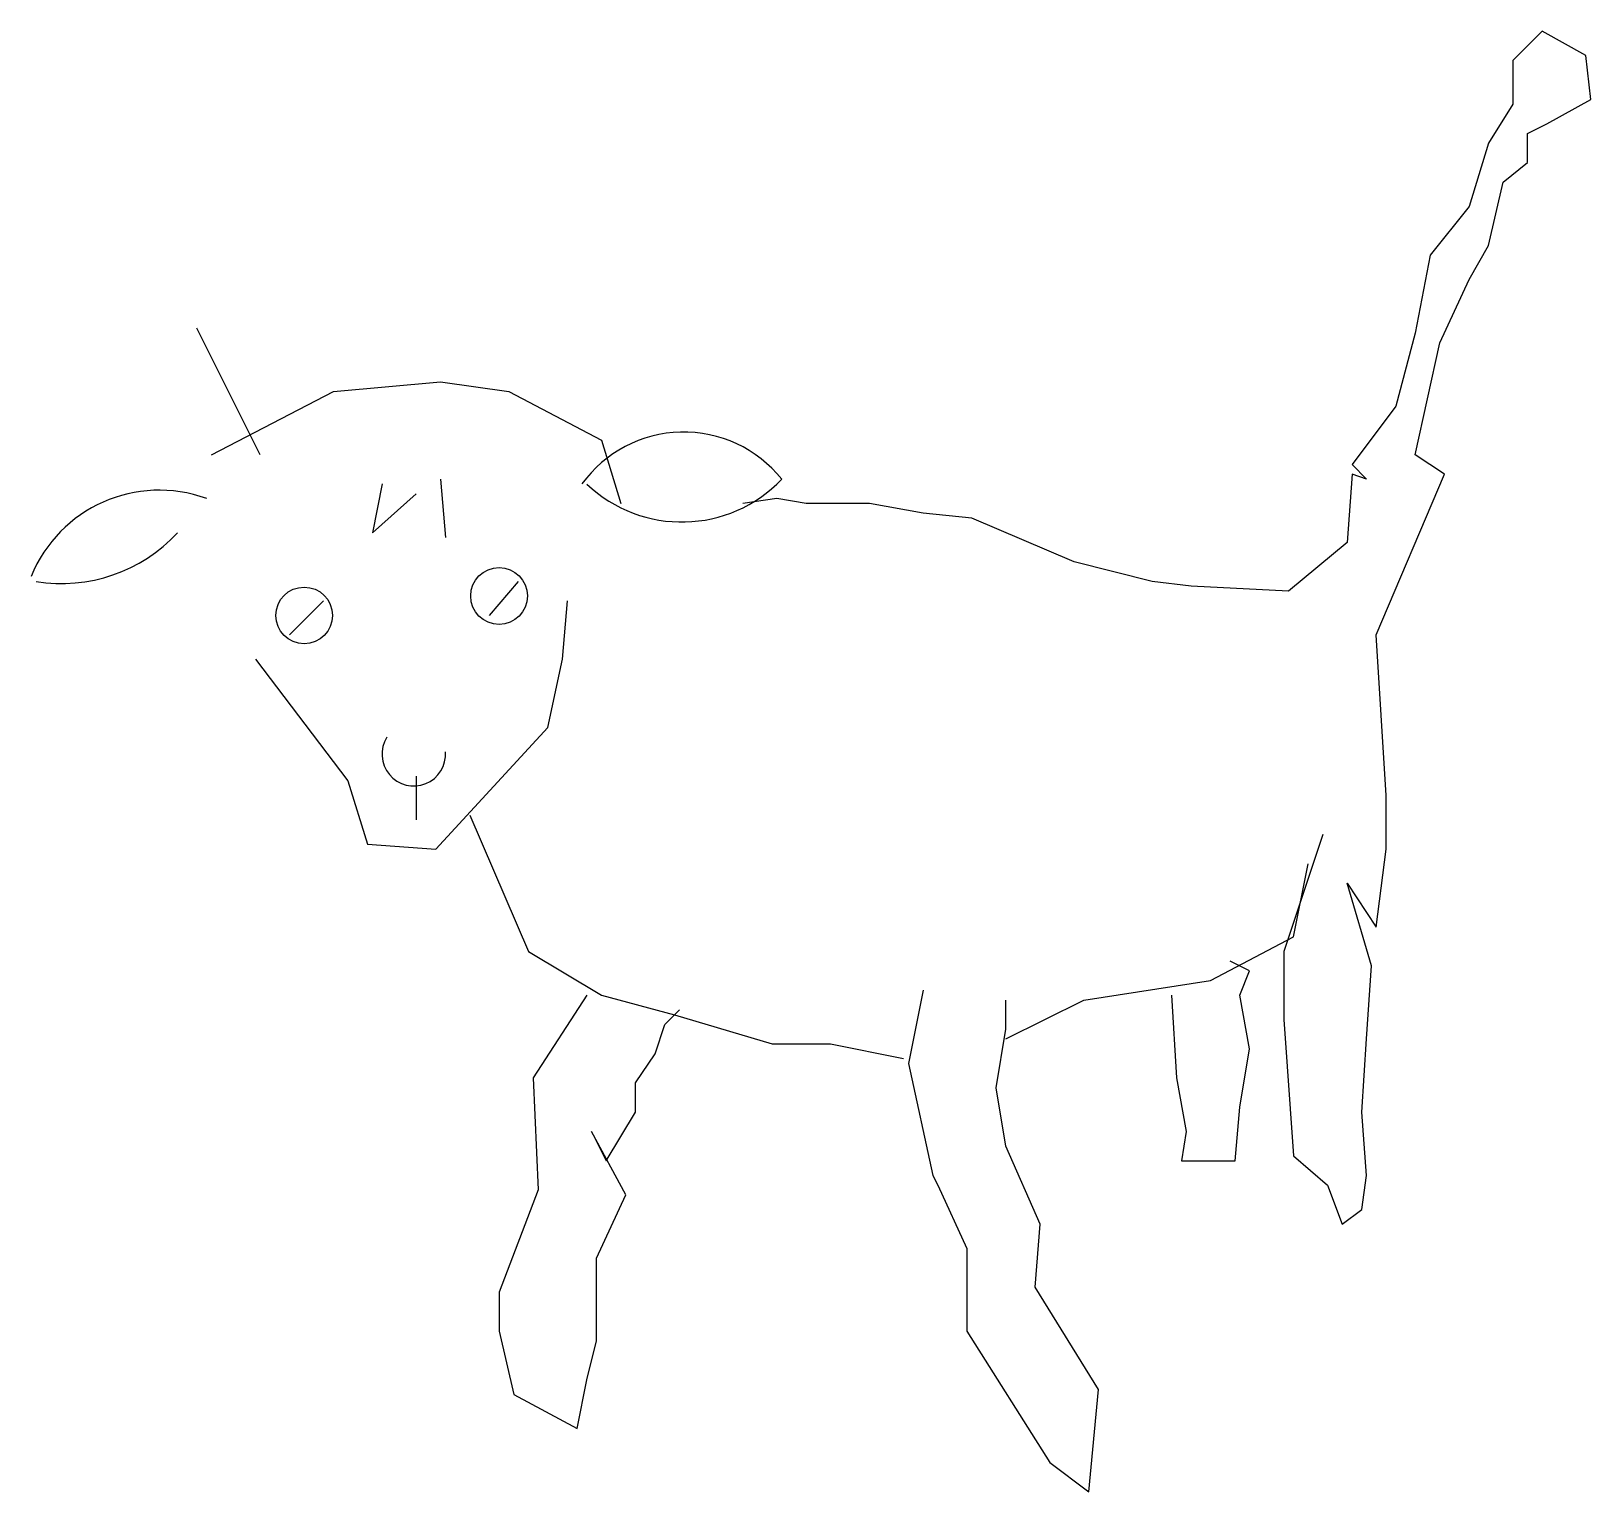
# Model space of a CAD drawing. Header units: millimetres. Extents: x 50 to 238, y 104 to 281.
import ezdxf

# ---------------------------------------------------------------- set-up
doc = ezdxf.new("R2010")
doc.units = ezdxf.units.MM

msp = doc.modelspace()

# ---------------------------------------------------------------- linework, layer by layer
for p, q in [((92.5, 225.98), (91.33, 220.11)), ((99.55, 226.57), (100.14, 219.53)), ((91.33, 220.11), (96.62, 224.81)), ((105.43, 210.13), (108.95, 214.24)), ((81.34, 207.79), (85.45, 211.89))]:
    msp.add_line(p, q)
for points in [[(205.87, 183.72), (201.17, 169.63), (201.17, 161.41), (202.35, 144.98), (206.46, 141.46), (208.22, 136.76), (210.57, 138.52), (211.16, 142.63), (210.57, 150.26), (211.16, 159.07), (211.75, 167.87), (208.81, 177.85), (212.33, 172.57), (213.51, 181.96), (213.51, 188.42), (212.33, 207.79), (220.56, 227.16), (217.03, 229.5), (219.97, 243), (223.5, 250.64), (225.84, 254.74), (227.61, 262.38), (230.54, 264.72), (230.54, 268.25), (232.89, 269.42), (238.18, 272.35), (237.59, 277.64), (232.31, 280.57), (228.78, 277.05), (228.78, 271.77), (225.84, 267.07), (223.5, 259.44), (218.8, 253.57), (217.03, 244.18), (214.68, 235.37), (209.4, 228.33), (211.16, 226.57), (209.4, 227.16), (208.81, 218.94), (201.76, 213.07), (190.01, 213.66), (185.31, 214.24), (175.92, 216.59), (163.58, 221.87), (157.71, 222.46), (151.24, 223.63), (143.61, 223.63), (140.08, 224.22), (135.97, 223.63)], [(77.82, 229.5), (70.18, 244.77)], [(71.94, 229.5), (86.63, 237.13), (99.55, 238.31), (107.78, 237.13), (118.94, 231.27), (118.94, 231.27), (121.29, 223.63)], [(77.23, 204.85), (88.39, 190.18), (90.74, 182.55), (98.97, 181.96), (112.48, 196.63), (114.24, 204.85), (114.83, 211.89)], [(96.62, 190.76), (96.62, 185.48)], [(103.08, 186.07), (110.13, 169.63), (118.94, 164.35), (127.75, 162), (139.5, 158.48), (146.55, 158.48), (155.36, 156.72)], [(167.69, 159.07), (177.09, 163.76), (192.36, 166.11), (202.35, 171.39), (204.11, 180.2)], [(187.66, 164.35), (188.25, 154.37), (189.43, 147.91), (188.84, 144.39), (195.3, 144.39), (195.89, 150.85), (197.06, 157.89), (195.89, 164.35), (197.06, 167.28), (194.71, 168.46)], [(117.17, 164.35), (110.71, 154.37), (111.3, 140.87), (106.6, 128.54), (106.6, 123.85), (108.36, 116.22), (116, 112.11), (117.17, 117.98), (118.35, 122.67), (118.35, 132.65), (121.87, 140.28), (117.76, 147.91), (119.52, 144.39), (123.05, 150.26), (123.05, 153.78), (125.4, 157.3), (126.57, 160.83), (128.34, 162.59)], [(157.71, 164.94), (155.94, 156.13), (158.88, 142.63), (159.47, 141.46), (162.99, 133.83), (162.99, 123.85), (172.98, 108), (177.68, 104.48), (178.85, 116.8), (171.22, 129.13), (171.8, 136.76), (167.69, 146.15), (166.52, 153.2), (167.69, 160.24), (167.69, 163.76)]]:
    msp.add_lwpolyline(points)
for centre in [(106.6, 212.48), (83.11, 210.13)]:
    msp.add_circle(centre, 3.42)
for centre, radius, start, end in [((128.85, 217.09), 15.15, 38.726, 144.0663), ((128.63, 238.03), 16.63, 226.4515, 316.4107), ((65.65, 208.57), 16.66, 69.9559, 157.9387), ((53.91, 232.87), 18.89, 260.5267, 317.4993), ((96.32, 193.4), 3.83, 147.5507, 4.3961)]:
    msp.add_arc(centre, radius, start, end)

doc.saveas('drawing.dxf')
